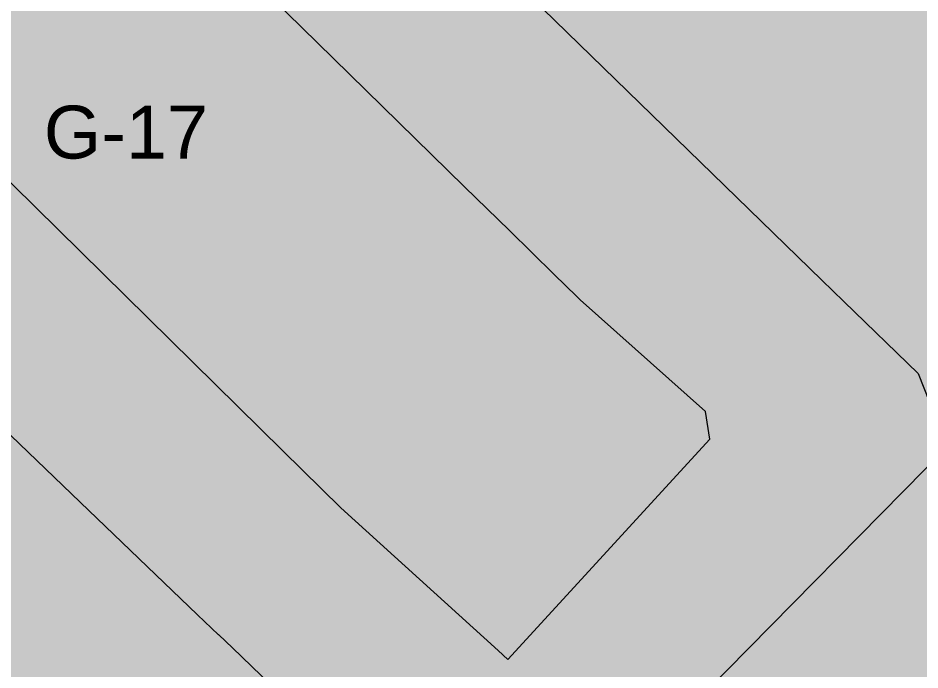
# Model space of a CAD drawing. Header units: metres. Extents: x 662613 to 666742, y 2728069 to 2732733.
# Drawn here: x 664266.69 to 664297.38, y 2729629.49 to 2729651.68 of the extents above; entities that cross this region are included whole.
import ezdxf
from ezdxf.enums import TextEntityAlignment as Align

# ---------------------------------------------------------------- set-up
doc = ezdxf.new("R2010")
doc.units = ezdxf.units.M
doc.header["$MEASUREMENT"] = 0
doc.layers.add('DQ_PLOT_ID', color=252, linetype='Continuous', lineweight=18)
doc.layers.add('Xref_DQ_MasterPlan_2024$0$DQ_ROADS', color=8, linetype='Continuous', lineweight=13)
doc.layers.add('Open area$0$PUBLIC PARKING', color=254, linetype='Continuous')
doc.styles.add('DQ_Plot_ID', font='arial.ttf')

# ---------------------------------------------------------------- blocks, each defined once
blk = doc.blocks.new('Xref_DQ_MasterPlan_2024$0$DQ_Roads_')
at = {"layer": 'Xref_DQ_MasterPlan_2024$0$DQ_ROADS'}
for points in [[(664263.05, 2729672.9017), (664294.0448, 2729642.7649), (664294.7922, 2729642.0382), (664297.3177, 2729639.5826), (664298.3111, 2729637.0911), (664290.0636, 2729628.7168)], [(664252.7239, 2729659.5842), (664275.6991, 2729636.957), (664277.6698, 2729635.0162), (664283.0234, 2729630.1589), (664283.3607, 2729629.8528), (664290.2338, 2729637.3501), (664290.0842, 2729638.2905), (664285.8206, 2729642.0958), (664285.7011, 2729642.2025), (664284.9372, 2729642.9512), (664283.4104, 2729644.4474), (664281.8835, 2729645.9437), (664277.4159, 2729650.3217), (664269.5079, 2729658.0713), (664262.3904, 2729665.0461)], [(664261.8829, 2729611.7365), (664271.7286, 2729618.9077), (664274.2199, 2729620.7222), (664275.7494, 2729621.8363), (664279.1018, 2729625.3168), (664277.9025, 2729626.4701), (664273.9836, 2729630.2466), (664273.5171, 2729630.6959), (664273.5104, 2729630.685), (664272.7921, 2729631.3746), (664268.7995, 2729635.2079), (664256.3989, 2729647.1137), (664254.1004, 2729649.3204), (664253.802, 2729649.4688), (664250.7728, 2729650.9747), (664250.2684, 2729650.5462), (664251.3797, 2729643.3519), (664252.1736, 2729638.2125), (664252.2564, 2729637.6767), (664256.7351, 2729608.6827)]]:
    blk.add_lwpolyline(points, dxfattribs=at)
blk = doc.blocks.new('Xref_DQ_MasterPlan_2024')
blk.add_blockref('Xref_DQ_MasterPlan_2024$0$DQ_Roads_', (0, 0))
blk = doc.blocks.new('Open area')
at = {"layer": 'Open area$0$PUBLIC PARKING'}
blk.add_hatch(color=256, dxfattribs=at).paths.add_polyline_path([(664279.316, 2729694.484), (664279.406, 2729694.455), (664280.933, 2729693.017), (664291.644, 2729682.932), (664295.755, 2729679.062), (664309.814, 2729665.825), (664314.021, 2729661.864), (664323.04, 2729653.372), (664322.87, 2729653.186), (664320.259, 2729650.334), (664317.419, 2729647.23), (664316.334, 2729646.103), (664316.237, 2729646.188), (664311.501, 2729641.07), (664310.627, 2729640.114), (664309.477, 2729638.909), (664308.385, 2729637.763), (664306.178, 2729635.421), (664304.037, 2729633.181), (664301.559, 2729630.579), (664300.788, 2729629.769), (664298.19, 2729627.045), (664293.24, 2729621.827), (664292.521, 2729621.088), (664290.449, 2729618.899), (664287.703, 2729615.992), (664285.693, 2729613.898), (664283.66, 2729611.785), (664282.597, 2729610.749), (664280.987, 2729609.215), (664279.672, 2729608.053), (664277.921, 2729606.619), (664275.53, 2729604.789), (664272.588, 2729602.73), (664270.993, 2729601.705), (664269.085, 2729600.553), (664266.571, 2729599.148), (664263.234, 2729597.516), (664260.328, 2729596.236), (664259.459, 2729595.849), (664257.639, 2729595.193), (664254.365, 2729594.075), (664250.788, 2729593.07), (664248.047, 2729592.542), (664247.567, 2729592.449), (664236.07, 2729665.641), (664235.942, 2729666.458), (664251.826, 2729684.909), (664262.123, 2729696.87), (664264.252, 2729699.343), (664279.316, 2729694.484)], flags=0)

msp = doc.modelspace()

# ---------------------------------------------------------------- block references
for name in ['Xref_DQ_MasterPlan_2024', 'Open area']:
    msp.add_blockref(name, (0, 0))

# ---------------------------------------------------------------- texts
at = {"layer": 'DQ_PLOT_ID', "style": 'DQ_Plot_ID'}
msp.add_text('G-17', height=1.8, dxfattribs=at).set_placement((664270.359, 2729646.901), align=Align.CENTER)

doc.saveas('drawing.dxf')
